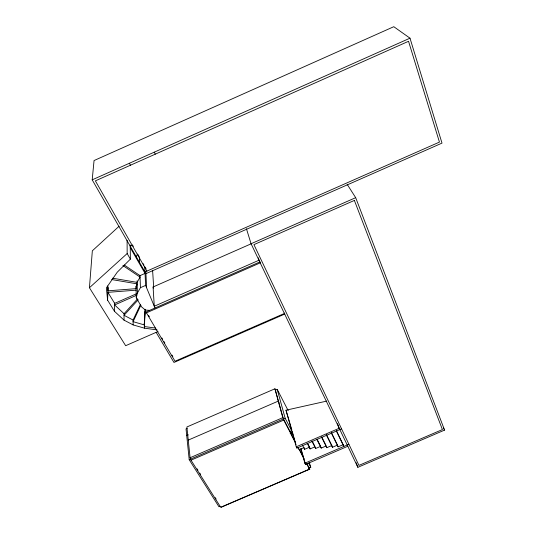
<?xml version="1.0" encoding="UTF-8"?>
<svg xmlns="http://www.w3.org/2000/svg" width="534" height="534" viewBox="0 0 534 534"><rect width="100%" height="100%" fill="white"/><g stroke="black" fill="none" stroke-linecap="round" stroke-linejoin="round"><path stroke-width="0.8" d="M157.109 329.912L144.42 328.163L133.133 324.912L124.035 320.14L124.048 313.585M124.035 320.14L114.476 311.315L114.663 303.038M114.476 311.315L107.601 300.161L108.102 286.825M144.667 315.12L144.841 311.849M145.121 309.34L144.293 324.906L133.079 321.662L140.829 305.281M145.275 309.286L144.36 326.528L155.421 328.056M158.051 331.507L125.657 345.705L89.432 287.739L92.342 250.806L119.089 226.256M92.208 179.838L94.051 160.547L393.792 26.7L409.992 38.181L441.998 143.112L145.949 273.642L92.208 179.838L409.992 38.181M136.023 287.145L136.751 283.954M149.62 310.367L145.388 310.06L141.643 306.957L136.29 297.899L137.405 293.039L137.071 280.757M140.429 304.453L133.053 320.046L124.042 315.294L138.233 299.768M137.598 254.044L136.41 256.193L136.45 257.829M137.405 293.039L140.429 287.686L140.001 275.237M137.645 298.813L124.048 313.705L114.623 304.947L136.404 295.362M130.209 245.006L130.389 259.117L117.233 272.227L106.379 287.893L107.601 300.161M89.432 287.739L127.165 253.55L127.099 240.387M130.229 246.201L132.192 245.333M144.988 271.96L439.449 142.104L408.543 41.292L95.379 180.859L146.91 271.112M140.429 287.686L145.602 285.41L144.734 266.419M136.37 293.827L114.656 303.385L107.895 292.345L136.097 290.169M251.073 243.738L355.684 197.68L444.568 430.104L357.867 467.317L251.073 243.738L246.428 228.732M258.329 257.809L259.083 260.185L154.279 306.236L153.084 286.978L251.287 243.744M259.083 260.185L259.911 261.914L146.403 311.783L146.45 312.851L175.052 361.238L284.388 313.485M146.45 312.851L260.212 262.875L259.911 261.914M294.441 440.45L283.768 420.084L274.943 388.779L186.88 426.986L190.097 457.745L191.012 460.188L220.729 507.3L309.48 469.146L309.139 467.971L310.761 467.277L309.366 462.544M187.1 428.435L186.032 428.895L189.21 459.714L218.947 506.753L220.021 506.292M275.597 390.047L277.206 389.346L288.24 410.739M186.72 435.537L188.328 434.843M188.255 440.109L278.287 401.101L278.955 402.376M190.097 457.745L282.78 417.655L274.943 388.779M189.21 459.714L285.149 418.222L277.206 389.346M191.012 460.188L283.768 420.084M290.162 433.314L292.498 432.306L285.149 418.222M295.042 441.865L291.304 434.736L292.739 434.115M341.56 428.835L296.931 448.073L296.257 446.791L339.217 428.275L337.541 423.649M304.106 447.572L299.153 449.701L298.032 447.565M302.391 445.016L304.614 449.308L309.587 447.165L308.118 444.295M307.163 443.167L310.114 448.907L315.1 446.758L315.641 448.5L320.647 446.344L317.016 439.128M316.842 439.422L321.208 448.099L326.227 445.937L326.808 447.686L331.841 445.523L326.474 434.616M326.347 434.91L332.435 447.278L337.495 445.102L331.46 432.707M331.347 432.987L338.109 446.865L343.175 444.682L336.487 430.778M347.808 446.257L305.535 464.44L304.881 463.198L348.896 444.261M308.986 468.638L309.4 468.458L308.832 468.338M221.27 507.2L309.76 469.159L309.306 467.59M296.257 446.791L285.997 410.199L326.788 401.081M112.547 278.194L137.118 282.366L140.068 277.106L122.907 265.552M111.686 279.549L137.158 283.854L136.063 288.654L107.955 290.816L107.474 285.977M124.282 265.024L140.015 275.637L145.054 273.415L130.243 247.596M347.16 184.317L355.684 197.68M197.086 468.825L197.967 470.227M199.743 473.037L200.624 474.446M215.242 497.635L216.123 499.036M156.135 332.348L173.964 362.446L284.802 314.039L284.295 312.984M148.505 315.334L149.34 316.755M161.855 337.942L162.696 339.37M163.965 341.52L164.806 342.948M171.988 355.103L172.842 356.552M127.165 253.55L130.389 259.117M145.602 285.41L154.993 308.005M132.465 244.919L133.293 246.361M137.812 254.291L139.047 256.453M143.159 263.662L143.986 265.104M145.221 267.267L146.042 268.709M443.394 427.921L444.568 430.104M129.408 163.257L130.47 165.22M282.78 417.655L291.457 434.215M299.414 449.401L303.526 457.258M306.843 463.585L309.76 469.159M298.132 447.492L304.113 458.9M306.796 464.019L309.48 469.146M308.518 462.991L310.761 467.277M285.997 410.199L291.824 429.897M154.273 152.177L155.294 154.152M311.983 441.298L315.641 448.5M312.176 441.004L314.733 446.037M321.902 437.246L325.867 445.209M321.388 436.812L326.808 447.686M336.4 431.058L343.809 446.451L343.175 444.682M153.084 286.978L153.538 288.126M356.158 462.684L357.867 467.317M337.495 445.102L338.109 446.865M331.841 445.523L332.435 447.278M320.834 446.931L321.208 448.099M309.587 447.165L310.114 448.907M304.28 448.146L304.614 449.308M301.002 448.667L305.535 464.44M300.809 449.014L304.881 463.198M301.864 454.08L302.191 455.235M292.679 432.94L293.346 435.33M293.8 436.925L296.036 444.889M296.483 446.477L296.931 448.073M290.383 431.419L291.304 434.736M289.942 430.571L290.383 432.166M107.775 286.878L108.008 289.294M152.611 270.458L153.645 286.785M145.882 272.22L146.59 287.118M144.227 323.21L144.42 328.163M139.381 256.988L139.581 262.795M136.003 286.351L136.29 297.899M133.053 319.973L133.133 324.912M354.376 200.424L253.924 244.632L358.948 465.388L442.412 429.563L354.376 200.424"/></g></svg>
